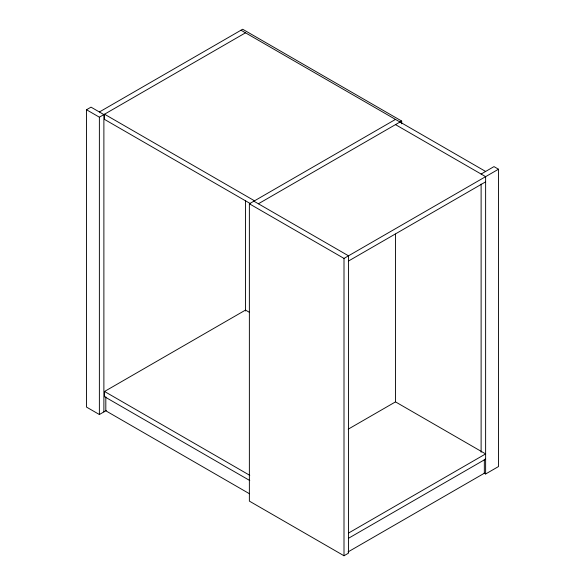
<?xml version="1.0" encoding="UTF-8"?>
<svg xmlns="http://www.w3.org/2000/svg" width="585" height="585" viewBox="0 0 585 585"><rect width="100%" height="100%" fill="white"/><g stroke="black" fill="none" stroke-linecap="round" stroke-linejoin="round"><path stroke-width="0.88" d="M106.258 410.546L99.377 414.516L86.5 407.087L86.5 109.753L91.011 107.15L103.881 114.587L103.881 411.92M99.377 111.984L242.673 29.25L401.676 121.051L401.676 123.786M86.5 109.753L99.377 117.183L245.51 32.819M253.875 201.181L348.506 255.813L348.506 553.147L344.002 555.75L249.371 501.118L249.371 203.785L395.497 119.413M258.38 203.785L401.676 121.051M249.78 480.541L104.525 396.681L104.525 391.475L245.51 310.079L249.451 312.361M481.119 174.052L493.989 166.615L498.5 169.219L498.5 466.552L485.623 473.982L484.124 473.119M249.371 203.785L344.002 258.416L498.5 169.219M348.506 261.02L485.623 181.855M348.214 429.178L395.497 401.88L485.623 453.916L348.506 533.081M348.506 538.28L485.623 459.115M348.009 551.947L484.336 473.243L484.336 459.247M240.998 30.215L485.623 171.449M395.497 124.62L485.623 176.648L485.623 473.982M254.519 200.809L104.525 114.214L104.525 119.413L250.57 203.734M104.525 391.475L249.78 475.334M249.488 493.755L105.812 410.802L105.812 396.813M481.119 184.085L481.119 452.227M395.497 234.066L395.497 401.888M344.002 258.416L344.002 555.75M245.51 200.64L245.51 311.001M99.377 117.183L99.377 414.516"/></g></svg>
